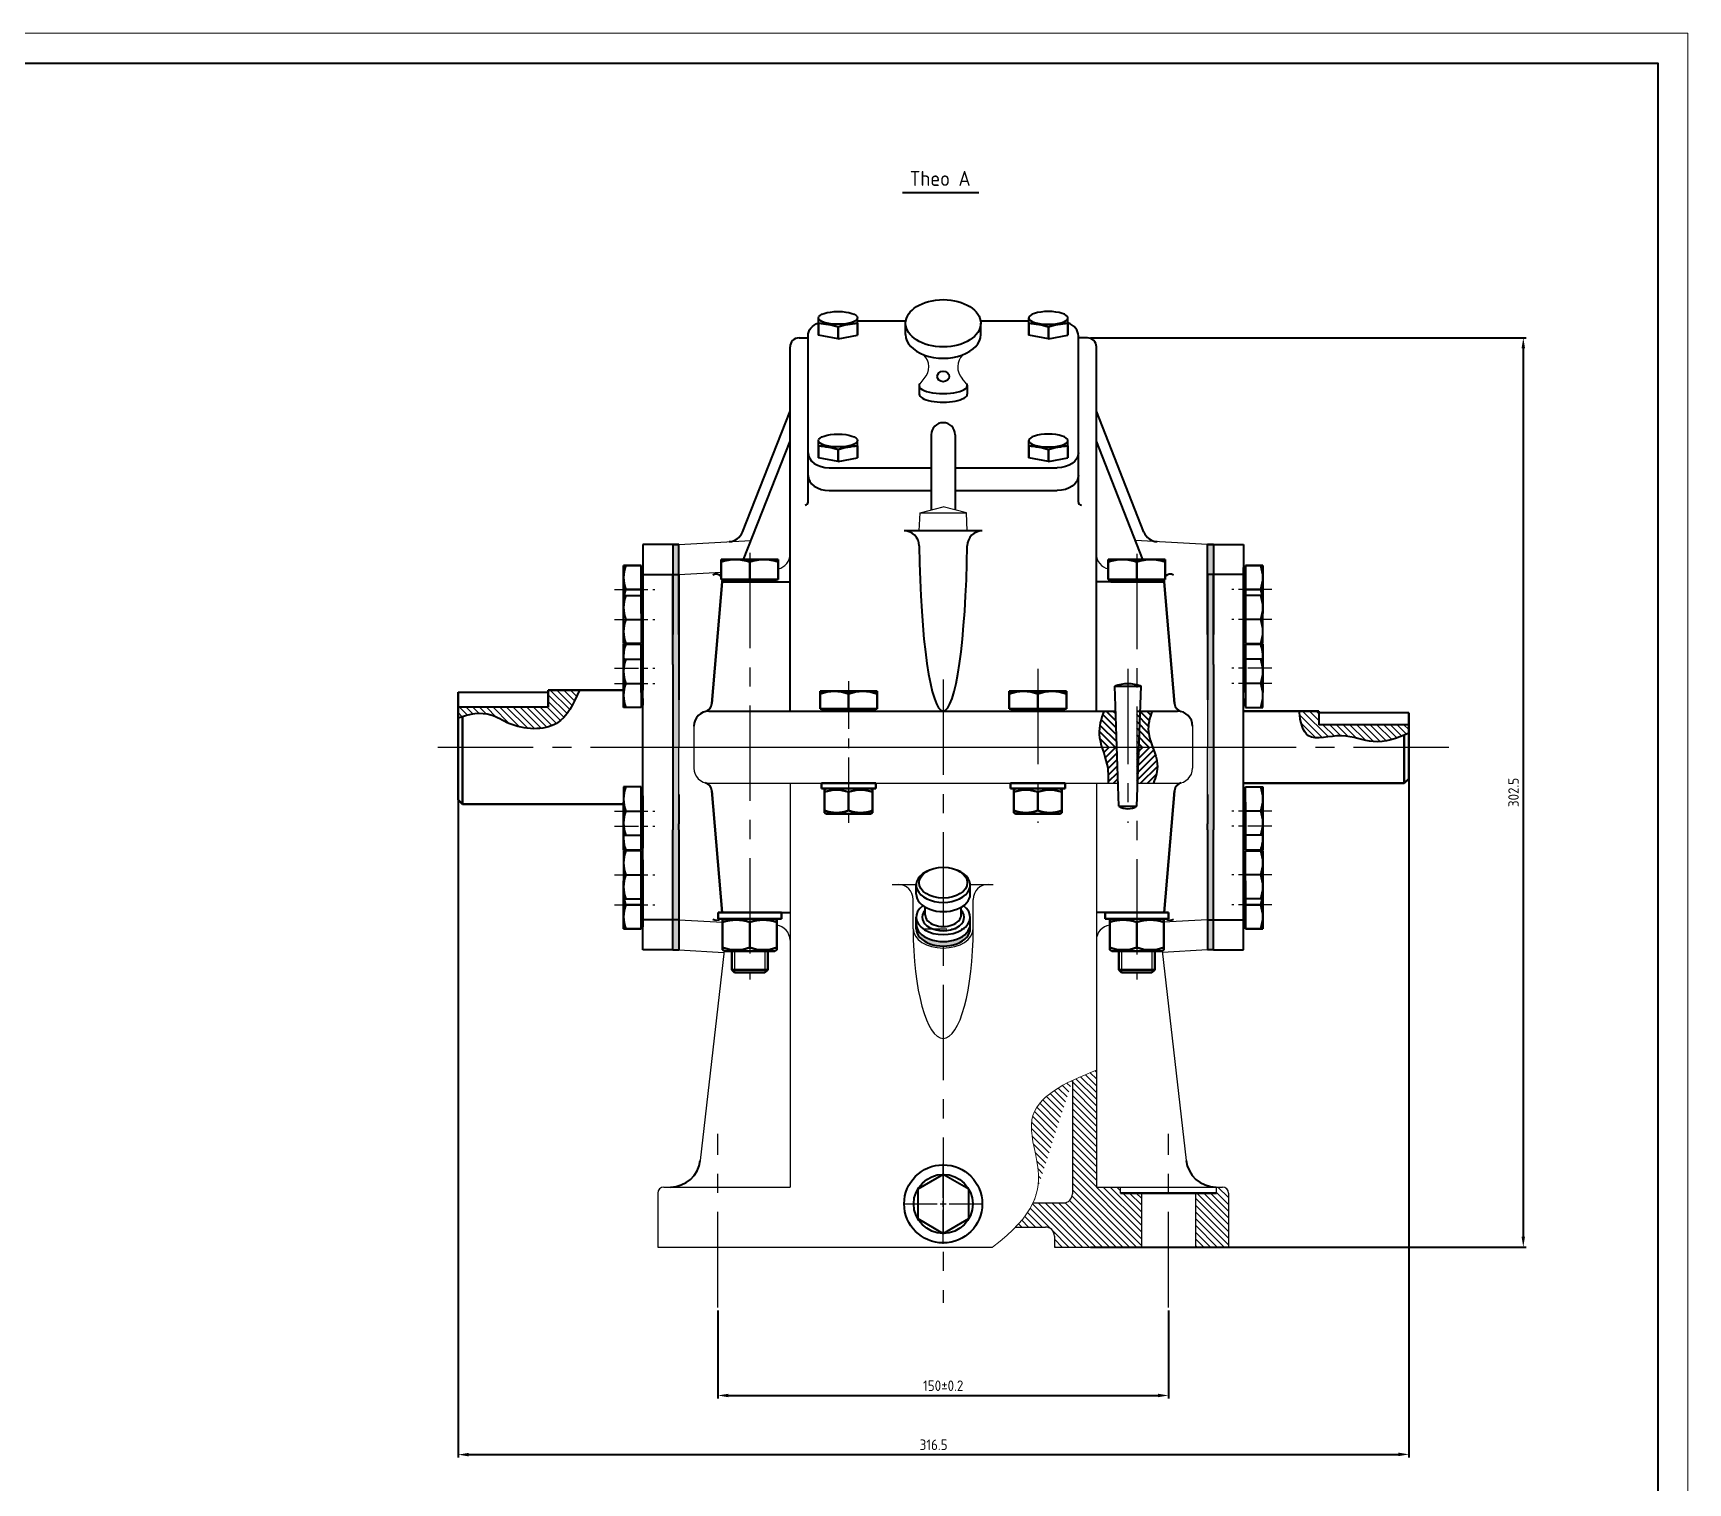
# Model space of a CAD drawing. Header units: millimetres. Extents: x 8200 to 9389, y 625 to 13172.
# Drawn here: x 8838 to 9389, y 12689 to 13172 of the extents above; entities that cross this region are included whole.
import ezdxf

# ---------------------------------------------------------------- set-up
doc = ezdxf.new("R2010")
doc.units = ezdxf.units.MM
doc.linetypes.add('CENTER', pattern=[50.8, 31.75, -6.35, 6.35, -6.35])
for name, color, linetype, lineweight in [('AM_0', 7, 'Continuous', 50), ('AM_0N', 7, 'Continuous', 50), ('AM_4N', 3, 'Continuous', 25), ('CENTER', 1, 'CENTER', 25), ('manh', 3, 'Continuous', 13), ('net dam', 7, 'Continuous', 40)]:
    doc.layers.add(name, color=color, linetype=linetype, lineweight=lineweight)
doc.styles.get("Standard").update_dxf_attribs({"font": 'ISOCP.SHX'})
doc.dimstyles.new('AM_DIN', dxfattribs={"dimtxt": 3.5, "dimasz": 3.5, "dimexe": 1, "dimexo": 1, "dimgap": 1.5, "dimtad": 1, "dimdsep": 46, "dimtxsty": 'Standard', "dimcen": 0, "dimclrd": 256, "dimclre": 256, "dimclrt": 2, "dimadec": 0, "dimazin": 2, "dimtp": 0.1, "dimtm": 0.1, "dimtfac": 0.71, "dimtdec": 3, "dimtmove": 0, "dimatfit": 3, "dimfxl": 1, "dimlwd": -1, "dimlwe": -1, "dimarcsym": 0})
doc.dimstyles.new('AM_DIN$0', dxfattribs={"dimtxt": 3.5, "dimasz": 3.5, "dimexe": 1, "dimexo": 1, "dimgap": 1.5, "dimtad": 1, "dimdsep": 46, "dimtxsty": 'Standard', "dimcen": 0, "dimclrd": 256, "dimclre": 256, "dimclrt": 2, "dimadec": 0, "dimazin": 2, "dimtp": 0.1, "dimtm": 0.1, "dimtfac": 0.71, "dimtdec": 3, "dimtmove": 0, "dimatfit": 3, "dimfxl": 1, "dimlwd": -1, "dimlwe": -1, "dimarcsym": 0})

# ---------------------------------------------------------------- blocks, each defined once
blk = doc.blocks.new('*D61')
at = {"layer": 'Defpoints', "color": 0, "transparency": 16777216}
for p in [(8979.12, 12934.34), (9295.63, 12934.42), (9295.69, 12698.53)]:
    blk.add_point(p, dxfattribs=at)
at = {"layer": 'net dam', "linetype": 'ByBlock', "transparency": 16777216}
for p, q in [((8979.12, 12933.34), (8979.18, 12697.45)), ((9295.63, 12933.42), (9295.69, 12697.53)), ((8982.68, 12698.45), (9292.19, 12698.53))]:
    blk.add_line(p, q, dxfattribs=at)
at = {"layer": 'net dam', "transparency": 16777216}
for points in [[(8982.68, 12699.04), (8982.68, 12697.87), (8979.18, 12698.45)], [(9292.19, 12699.11), (9292.19, 12697.94), (9295.69, 12698.53)]]:
    blk.add_solid(points, dxfattribs=at)
at = {"layer": 'net dam', "color": 2, "transparency": 16777216, "insert": (9137.43, 12701.74), "char_height": 3.5, "attachment_point": 5, "rotation": 0.0141}
blk.add_mtext('316.5', dxfattribs=at)
blk = doc.blocks.new('*D65')
at = {"layer": 'Defpoints', "color": 0, "transparency": 16777216}
for p in [(9065.63, 12747.47), (9215.63, 12747.47), (9215.63, 12718.14)]:
    blk.add_point(p, dxfattribs=at)
at = {"layer": 'net dam', "linetype": 'ByBlock', "transparency": 16777216}
for p, q in [((9065.63, 12746.47), (9065.63, 12717.14)), ((9215.63, 12746.47), (9215.63, 12717.14)), ((9069.13, 12718.14), (9212.13, 12718.14))]:
    blk.add_line(p, q, dxfattribs=at)
at = {"layer": 'net dam', "transparency": 16777216}
for points in [[(9069.13, 12718.72), (9069.13, 12717.56), (9065.63, 12718.14)], [(9212.13, 12718.72), (9212.13, 12717.56), (9215.63, 12718.14)]]:
    blk.add_solid(points, dxfattribs=at)
at = {"layer": 'net dam', "color": 2, "transparency": 16777216, "insert": (9140.63, 12721.39), "char_height": 3.5, "attachment_point": 5}
blk.add_mtext('150{}{\\C2;%%p0.2}', dxfattribs=at)
blk = doc.blocks.new('*U72')
at = {"layer": 'CENTER', "color": 0, "linetype": 'CENTER', "ltscale": 0.5, "transparency": 16777216}
for p, q in [((0, 1.96), (0, 13.31)), ((-13.31, 0), (-1.96, 0)), ((1.96, 0), (13.31, 0)), ((0, -13.31), (0, -1.96))]:
    blk.add_line(p, q, dxfattribs=at)
at = {"layer": 'CENTER', "color": 0, "linetype": 'Continuous', "ltscale": 0.5, "transparency": 16777216}
for p, q in [((-0.98, 0), (0.98, 0)), ((0, -0.98), (0, 0.98))]:
    blk.add_line(p, q, dxfattribs=at)
blk = doc.blocks.new('*D77')
at = {"layer": 'Defpoints', "color": 0, "transparency": 16777216}
for p in [(9188.63, 13070.18), (9188.63, 12767.53), (9333.74, 12767.53)]:
    blk.add_point(p, dxfattribs=at)
at = {"layer": 'net dam', "linetype": 'ByBlock', "transparency": 16777216}
for p, q in [((9189.63, 13070.18), (9334.74, 13070.18)), ((9333.74, 13066.68), (9333.74, 12771.03)), ((9189.63, 12767.53), (9334.74, 12767.53))]:
    blk.add_line(p, q, dxfattribs=at)
at = {"layer": 'net dam', "transparency": 16777216}
for points in [[(9333.15, 13066.68), (9334.32, 13066.68), (9333.74, 13070.18)], [(9333.15, 12771.03), (9334.32, 12771.03), (9333.74, 12767.53)]]:
    blk.add_solid(points, dxfattribs=at)
at = {"layer": 'net dam', "color": 2, "transparency": 16777216, "insert": (9330.49, 12918.86), "char_height": 3.5, "attachment_point": 5, "rotation": 90}
blk.add_mtext('302.5', dxfattribs=at)

msp = doc.modelspace()

# ---------------------------------------------------------------- hatches: boundary and pattern name
at = {"layer": 'manh'}
h = msp.add_hatch(dxfattribs=at)
h.set_pattern_fill('ANSI31', color=256, scale=0.5, angle=90)
h.set_pattern_definition([(135, (-54.61, 0), (-1.12253202, -1.12253202), [])])
edge = h.paths.add_edge_path()
edge.add_spline(control_points=[(8979.124, 12943.549), (8982.93, 12944.958), (8988.757, 12946.079), (8998.477, 12939.838), (9013.125, 12938.999), (9017.62, 12948.359), (9019.515, 12952.933)], knot_values=[1.7527089, 1.7527089, 1.7527089, 1.7527089, 13.2387034, 19.811473, 35.6158338, 49.2113364, 49.2113364, 49.2113364, 49.2113364], degree=3, periodic=0)
edge.add_line((9019.515, 12952.933), (9009.124, 12952.933))
edge.add_line((9009.124, 12952.933), (9009.124, 12947.255))
edge.add_line((9009.124, 12947.255), (8979.124, 12947.255))
edge.add_line((8979.124, 12947.255), (8979.124, 12943.549))
h = msp.add_hatch(dxfattribs=at)
h.set_pattern_fill('ANSI31', color=256, scale=0.5, angle=90)
h.set_pattern_definition([(135, (-44.61, 0), (-1.12253202, -1.12253202), [])])
edge = h.paths.add_edge_path()
edge.add_spline(control_points=[(9259.134, 12945.933), (9259.551, 12942.27), (9260.972, 12934.952), (9273.726, 12939.271), (9284.214, 12934.266), (9291.651, 12936.861), (9295.628, 12938.566)], knot_values=[2.887692, 2.887692, 2.887692, 2.887692, 12.0203371, 22.9804824, 33.7529789, 46.0192088, 46.0192088, 46.0192088, 46.0192088], degree=3, periodic=0)
edge.add_line((9295.628, 12938.566), (9295.628, 12941.411))
edge.add_line((9295.628, 12941.411), (9265.628, 12941.411))
edge.add_line((9265.628, 12941.411), (9265.628, 12945.411))
edge.add_line((9265.628, 12945.411), (9265.628, 12945.933))
edge.add_line((9265.628, 12945.933), (9259.134, 12945.933))
h = msp.add_hatch(dxfattribs=at)
h.set_pattern_fill('ANSI31', color=256, scale=0.5, angle=90)
h.set_pattern_definition([(135, (-51.61, 0), (-1.12253202, -1.12253202), [])])
edge = h.paths.add_edge_path()
edge.add_line((9206.628, 12767.532), (9206.628, 12785.532))
edge.add_line((9206.628, 12785.532), (9199.628, 12785.532))
edge.add_line((9199.628, 12785.532), (9199.628, 12787.532))
edge.add_line((9199.628, 12787.532), (9191.628, 12787.532))
edge.add_line((9191.628, 12787.532), (9191.628, 12826.385))
edge.add_spline(control_points=[(9191.628, 12826.385), (9180.893, 12822.243), (9166.079, 12814.945), (9172.87, 12795.332), (9172.515, 12786.482), (9170.515, 12782.222)], knot_values=[4.9041489, 4.9041489, 4.9041489, 4.9041489, 32.3646188, 48.2677189, 61.5557789, 61.5557789, 61.5557789, 61.5557789], degree=3, periodic=0)
edge.add_line((9183.628, 12822.992), (9183.628, 12785.222))
edge.add_arc((9180.628, 12785.222), 3, -90, 0, ccw=False)
edge.add_line((9180.628, 12782.222), (9170.515, 12782.222))
edge.add_spline(control_points=[(9170.515, 12782.222), (9169.317, 12779.672), (9167.461, 12777.04), (9164.722, 12774.219)], knot_values=[61.5557789, 61.5557789, 61.5557789, 61.5557789, 69.5118423, 69.5118423, 69.5118423, 69.5118423], degree=3, periodic=0)
edge.add_line((9164.722, 12774.219), (9174.628, 12774.219))
edge.add_arc((9174.628, 12771.219), 3, 0, 90, ccw=False)
edge.add_line((9177.628, 12771.219), (9177.628, 12767.532))
edge.add_line((9177.628, 12767.532), (9206.628, 12767.532))
h.paths.add_polyline_path([(9235.628, 12785.532, 0.4142136), (9233.628, 12787.532), (9231.628, 12787.532), (9231.628, 12785.532), (9224.628, 12785.532), (9224.628, 12767.532), (9235.628, 12767.532)])
at = {"layer": 'net dam'}
h = msp.add_hatch(color=3, dxfattribs=at)
h.dxf.hatch_style = 1
h.paths.add_polyline_path([(9050.628, 12906.433), (9050.628, 12876.433), (9052.624, 12876.433), (9052.624, 12908.433), (9052.625, 12918.187), (9052.628, 12933.933), (9052.628, 12991.433), (9050.628, 12991.433), (9050.628, 12971.433), (9050.628, 12961.433)])
h.paths.add_polyline_path([(9050.628, 12991.433), (9052.628, 12991.433), (9052.628, 13001.433), (9050.628, 13001.433)])
h.paths.add_polyline_path([(9050.628, 12866.433), (9052.628, 12866.433), (9052.628, 12876.433), (9050.628, 12876.433)])
h = msp.add_hatch(color=3, dxfattribs=at)
h.dxf.hatch_style = 1
h.paths.add_polyline_path([(9228.632, 12918.187), (9228.628, 12933.933), (9228.628, 12991.433), (9230.628, 12991.433), (9230.628, 12971.433), (9230.628, 12961.433), (9230.628, 12906.433), (9230.628, 12876.433), (9228.633, 12876.433), (9228.633, 12908.433)])
h.paths.add_polyline_path([(9228.628, 13001.433), (9230.628, 13001.433), (9230.628, 12991.433), (9228.628, 12991.433)])
h.paths.add_polyline_path([(9228.628, 12876.433), (9230.628, 12876.433), (9230.628, 12866.433), (9228.628, 12866.433)])
h = msp.add_hatch(dxfattribs=at)
h.set_pattern_fill('ANSI31', color=3, scale=0.5, angle=90)
edge = h.paths.add_edge_path()
edge.add_line((9198.02, 12945.933), (9194.134, 12945.933))
edge.add_spline(control_points=[(9194.134, 12945.933), (9193.159, 12943.359), (9192.004, 12939.349), (9193.001, 12935.367), (9193.438, 12933.933)], knot_values=[2.8745438, 2.8745438, 2.8745438, 2.8745438, 10.8310635, 15.2898818, 15.2898818, 15.2898818, 15.2898818], degree=3, periodic=0)
edge.add_line((9193.438, 12933.933), (9198.44, 12933.933))
edge.add_line((9198.44, 12933.933), (9198.02, 12945.933))
edge = h.paths.add_edge_path()
edge.add_spline(control_points=[(9210.356, 12933.933), (9209.726, 12935.663), (9208.3, 12939.674), (9209.319, 12943.667), (9210.188, 12945.933)], knot_values=[4.0916, 4.0916, 4.0916, 4.0916, 9.4591289, 16.5116032, 16.5116032, 16.5116032, 16.5116032], degree=3, periodic=0)
edge.add_line((9210.188, 12945.933), (9206.237, 12945.933))
edge.add_line((9206.237, 12945.933), (9205.817, 12933.933))
edge.add_line((9205.817, 12933.933), (9210.356, 12933.933))
h.paths.add_polyline_path([(9206.237, 12945.933), (9205.048, 12945.933), (9205.048, 12933.933), (9205.817, 12933.933)])
h = msp.add_hatch(dxfattribs=at)
h.set_pattern_fill('ANSI31', color=3, scale=0.5)
edge = h.paths.add_edge_path()
edge.add_line((9198.44, 12933.933), (9193.438, 12933.933))
edge.add_spline(control_points=[(9193.438, 12933.933), (9194.012, 12932.052), (9195.494, 12928.112), (9195.63, 12924.058), (9195.54, 12921.933)], knot_values=[15.2898818, 15.2898818, 15.2898818, 15.2898818, 21.134593, 27.4877053, 27.4877053, 27.4877053, 27.4877053], degree=3, periodic=0)
edge.add_line((9195.54, 12921.933), (9198.86, 12921.933))
edge.add_line((9198.86, 12921.933), (9198.44, 12933.933))
edge = h.paths.add_edge_path()
edge.add_spline(control_points=[(9210.592, 12921.933), (9211.477, 12924.028), (9212.556, 12927.999), (9211.049, 12932.031), (9210.356, 12933.933)], knot_values=[16.5116032, 16.5116032, 16.5116032, 16.5116032, 23.1515012, 29.0514996, 29.0514996, 29.0514996, 29.0514996], degree=3, periodic=0)
edge.add_line((9210.356, 12933.933), (9205.817, 12933.933))
edge.add_line((9205.817, 12933.933), (9205.397, 12921.933))
edge.add_line((9205.397, 12921.933), (9210.592, 12921.933))
h.paths.add_polyline_path([(9205.817, 12933.933), (9205.048, 12933.933), (9205.048, 12921.933), (9205.397, 12921.933)])
h = msp.add_hatch(color=3, dxfattribs=at)
h.dxf.hatch_style = 1
edge = h.paths.add_edge_path()
edge.add_ellipse((9140.628, 12875.035), major_axis=(-9, 0), ratio=0.6427876, start_angle=360, end_angle=450, ccw=False)
edge.add_line((9131.628, 12875.035), (9131.628, 12873.503))
edge.add_ellipse((9140.628, 12873.503), major_axis=(-9, 0), ratio=0.6427876, start_angle=360, end_angle=450)
edge.add_line((9140.628, 12867.718), (9140.628, 12869.25))
edge = h.paths.add_edge_path()
edge.add_ellipse((9140.628, 12873.503), major_axis=(-9, 0), ratio=0.6427876, start_angle=450, end_angle=540)
edge.add_line((9149.628, 12873.503), (9149.628, 12875.035))
edge.add_ellipse((9140.628, 12875.035), major_axis=(-9, 0), ratio=0.6427876, start_angle=450, end_angle=540, ccw=False)
edge.add_line((9140.628, 12869.25), (9140.628, 12867.718))

# ---------------------------------------------------------------- linework, layer by layer
for p, q in [((9132.903, 13054.923), (9134.338, 13056.664)), ((9148.353, 13054.923), (9146.918, 13056.664)), ((9132.928, 13011.933), (9140.628, 13013.933)), ((9148.328, 13011.933), (9140.628, 13013.933)), ((9132.628, 13005.933), (9132.928, 13011.933)), ((9132.928, 13011.933), (9148.328, 13011.933)), ((9148.628, 13005.933), (9148.328, 13011.933)), ((9052.628, 13001.433), (9076.64, 13002.731)), ((9052.628, 13001.433), (9052.628, 12933.933)), ((9228.628, 13001.433), (9204.617, 13002.731)), ((9228.628, 13001.433), (9228.628, 12933.933)), ((9228.628, 13001.433), (9228.628, 12933.933)), ((9052.628, 12991.433), (9066.708, 12992.194)), ((9057.628, 12940.933), (9057.628, 12926.933)), ((9223.628, 12940.933), (9223.628, 12926.933)), ((9052.628, 12933.933), (9198.44, 12933.933)), ((9052.628, 12866.433), (9052.628, 12933.933)), ((9205.048, 12933.933), (9228.628, 12933.933)), ((9228.628, 12866.433), (9228.628, 12933.933)), ((9228.628, 12866.433), (9228.628, 12933.933)), ((9062.628, 12921.933), (9198.86, 12921.933)), ((9089.628, 12921.933), (9089.628, 12787.532)), ((9191.628, 12921.933), (9191.628, 12826.385)), ((9205.048, 12921.933), (9218.628, 12921.933)), ((9052.624, 12876.433), (9052.624, 12908.433)), ((9228.633, 12876.433), (9228.633, 12908.433)), ((9123.657, 12888.268), (9125.628, 12888.268)), ((9125.628, 12888.268), (9131.634, 12888.268)), ((9149.622, 12888.268), (9155.628, 12888.268)), ((9155.628, 12888.268), (9157.229, 12888.268)), ((9130.628, 12873.503), (9130.628, 12883.268)), ((9150.628, 12873.503), (9150.628, 12883.268)), ((9052.628, 12876.433), (9067.239, 12875.643)), ((9228.628, 12876.433), (9214.018, 12875.643)), ((9052.628, 12866.433), (9067.631, 12865.622)), ((9067.691, 12866.149), (9059.749, 12796.401)), ((9213.565, 12866.149), (9221.507, 12796.401)), ((9228.628, 12866.433), (9213.625, 12865.622)), ((9191.628, 12826.385), (9191.628, 12787.532)), ((9183.628, 12822.993), (9183.628, 12785.222)), ((9047.628, 12787.532), (9089.628, 12787.532)), ((9191.628, 12787.532), (9233.628, 12787.532)), ((9199.628, 12785.532), (9199.628, 12787.532)), ((9229.376, 12787.748), (9229.403, 12787.532)), ((9231.628, 12785.532), (9231.628, 12787.532)), ((9045.628, 12785.532), (9045.628, 12767.532)), ((9170.515, 12782.222), (9180.628, 12782.222)), ((9206.628, 12785.532), (9206.628, 12767.532)), ((9224.628, 12785.532), (9224.628, 12767.532)), ((9235.628, 12785.532), (9235.628, 12767.532)), ((9164.722, 12774.219), (9174.628, 12774.219)), ((9177.628, 12771.219), (9177.628, 12767.532)), ((9045.628, 12767.532), (9157.007, 12767.532)), ((9177.628, 12767.532), (9235.628, 12767.532))]:
    msp.add_line(p, q)
for centre, radius, start, end in [((9130.118, 13060.486), 5.694, 317.8404, 45.53452), ((9151.139, 13060.486), 5.694, 134.46548, 222.1596), ((9084.628, 12998.17), 5, 282.47559, 0), ((9196.628, 12998.17), 5, 180, 257.52441), ((9062.628, 12926.933), 5, 180, 270), ((9218.628, 12926.933), 5, 270, 0), ((9125.628, 12883.268), 5, 0, 90), ((9155.628, 12883.268), 5, 90, 180), ((9084.628, 12869.696), 5, 0, 83.33733), ((9196.628, 12869.696), 5, 96.66267, 180), ((9047.628, 12785.532), 2, 90, 180), ((9233.628, 12785.532), 2, 0, 90), ((9180.628, 12785.222), 3, 270, 0), ((9174.628, 12771.219), 3, 360, 90)]:
    msp.add_arc(centre, radius, start, end)
for major_axis, ratio, start_param, end_param in [((10, 0), 0.6427876, 3.1415927, 6.2831853), ((0, -36.528), 0.2737645, 4.712389, 7.8539816)]:
    msp.add_ellipse((9140.628, 12873.503), major_axis=major_axis, ratio=ratio, start_param=start_param, end_param=end_param)
at = {"layer": 'AM_0'}
for p, q in [((9067.031, 12988.933), (9063.595, 12948.419)), ((9214.226, 12988.933), (9217.661, 12948.419)), ((8979.124, 12916.433), (8979.124, 12952.255)), ((9009.124, 12952.933), (9034.228, 12952.933)), ((9009.124, 12947.255), (9009.124, 12952.933)), ((9067.628, 12945.947), (9067.627, 12945.933)), ((9265.628, 12945.933), (9240.628, 12945.933)), ((8980.624, 12914.933), (8980.624, 12944.067)), ((9295.628, 12945.411), (9295.628, 12923.433)), ((9294.128, 12937.941), (9294.128, 12921.933)), ((9294.128, 12930.433), (9294.128, 12921.933)), ((8980.624, 12914.933), (8980.624, 12928.933)), ((9067.031, 12878.933), (9063.595, 12919.446)), ((9214.226, 12878.933), (9217.661, 12919.446)), ((9294.128, 12921.933), (9240.628, 12921.933)), ((9295.628, 12923.433), (9294.128, 12921.933)), ((8980.624, 12914.933), (8979.124, 12916.433)), ((8980.624, 12914.933), (9034.228, 12914.933)), ((9199.628, 12785.532), (9231.628, 12785.532))]:
    msp.add_line(p, q, dxfattribs=at)
at = {"layer": 'AM_0N'}
for p, q in [((9099.128, 13071.066), (9099.128, 13075.053)), ((9105.628, 13073.828), (9105.628, 13069.841)), ((9112.128, 13075.053), (9112.128, 13071.066)), ((9169.128, 13075.053), (9169.128, 13071.066)), ((9175.628, 13073.828), (9175.628, 13069.841)), ((9182.128, 13071.066), (9182.128, 13075.053)), ((9099.128, 13030.244), (9099.128, 13034.231)), ((9112.128, 13034.231), (9112.128, 13030.244)), ((9169.128, 13034.231), (9169.128, 13030.244)), ((9182.128, 13030.244), (9182.128, 13034.231)), ((9105.628, 13033.005), (9105.628, 13029.018)), ((9175.628, 13033.005), (9175.628, 13029.018)), ((9085.708, 12996.433), (9066.708, 12996.433)), ((9066.708, 12996.433), (9066.708, 12989.733)), ((9076.208, 12995.583), (9076.208, 12989.733)), ((9085.708, 12989.733), (9085.708, 12996.433)), ((9195.548, 12989.733), (9195.548, 12996.433)), ((9195.548, 12996.433), (9214.548, 12996.433)), ((9205.048, 12995.583), (9205.048, 12989.733)), ((9214.548, 12996.433), (9214.548, 12989.733)), ((9034.228, 12978.433), (9034.228, 12994.433)), ((9034.228, 12994.433), (9040.028, 12994.433)), ((9040.028, 12994.433), (9040.028, 12993.748)), ((9040.028, 12993.748), (9040.628, 12993.748)), ((9040.028, 12993.748), (9040.028, 12979.118)), ((9040.628, 12993.748), (9040.628, 12991.433)), ((9040.628, 12981.433), (9040.628, 12991.433)), ((9241.228, 12993.748), (9240.628, 12993.748)), ((9240.628, 12993.748), (9240.628, 12991.433)), ((9240.628, 12981.433), (9240.628, 12991.433)), ((9247.028, 12994.433), (9241.228, 12994.433)), ((9241.228, 12994.433), (9241.228, 12993.748)), ((9241.228, 12993.748), (9241.228, 12979.118)), ((9247.028, 12978.433), (9247.028, 12994.433)), ((9034.944, 12986.433), (9040.028, 12986.433)), ((9066.708, 12989.733), (9085.708, 12989.733)), ((9070.208, 12988.933), (9067.031, 12988.933)), ((9067.608, 12989.733), (9067.608, 12988.933)), ((9082.208, 12988.933), (9070.208, 12988.933)), ((9084.808, 12988.933), (9082.208, 12988.933)), ((9084.808, 12989.733), (9084.808, 12988.933)), ((9214.548, 12989.733), (9195.548, 12989.733)), ((9196.448, 12989.733), (9196.448, 12988.933)), ((9196.448, 12988.933), (9199.048, 12988.933)), ((9199.048, 12988.933), (9211.048, 12988.933)), ((9211.048, 12988.933), (9214.226, 12988.933)), ((9213.648, 12989.733), (9213.648, 12988.933)), ((9246.312, 12986.433), (9241.228, 12986.433)), ((9040.028, 12979.118), (9040.028, 12978.433)), ((9040.628, 12981.433), (9040.628, 12979.118)), ((9240.628, 12981.433), (9240.628, 12979.118)), ((9241.228, 12979.118), (9241.228, 12978.433)), ((9034.228, 12952.183), (9034.228, 12968.183)), ((9034.228, 12968.183), (9040.028, 12968.183)), ((9040.028, 12968.183), (9040.028, 12967.498)), ((9247.028, 12968.183), (9241.228, 12968.183)), ((9241.228, 12968.183), (9241.228, 12967.498)), ((9247.028, 12952.183), (9247.028, 12968.183)), ((9040.028, 12967.498), (9040.628, 12967.498)), ((9040.028, 12967.498), (9040.028, 12952.868)), ((9040.628, 12967.498), (9040.628, 12965.183)), ((9040.628, 12955.183), (9040.628, 12965.183)), ((9241.228, 12967.498), (9240.628, 12967.498)), ((9240.628, 12967.498), (9240.628, 12965.183)), ((9240.628, 12955.183), (9240.628, 12965.183)), ((9241.228, 12967.498), (9241.228, 12952.868)), ((9034.272, 12952.183), (9034.228, 12952.183)), ((9040.028, 12952.868), (9040.028, 12952.183)), ((9040.628, 12955.183), (9040.628, 12952.868)), ((9099.628, 12946.733), (9099.628, 12952.533)), ((9099.628, 12952.533), (9118.628, 12952.533)), ((9109.128, 12951.683), (9109.128, 12946.733)), ((9118.628, 12952.533), (9118.628, 12946.733)), ((9181.628, 12952.533), (9162.628, 12952.533)), ((9162.628, 12952.533), (9162.628, 12946.733)), ((9172.128, 12951.683), (9172.128, 12946.733)), ((9181.628, 12946.733), (9181.628, 12952.533)), ((9240.628, 12955.183), (9240.628, 12952.868)), ((9241.228, 12952.868), (9241.228, 12952.183)), ((9246.985, 12952.183), (9247.028, 12952.183)), ((9100.428, 12946.733), (9099.628, 12946.733)), ((9100.428, 12945.933), (9100.428, 12946.733)), ((9117.828, 12946.733), (9100.428, 12946.733)), ((9103.128, 12945.933), (9100.428, 12945.933)), ((9103.128, 12945.933), (9115.128, 12945.933)), ((9117.828, 12945.933), (9115.128, 12945.933)), ((9118.628, 12946.733), (9117.828, 12946.733)), ((9117.828, 12946.733), (9117.828, 12945.933)), ((9162.628, 12946.733), (9163.428, 12946.733)), ((9163.428, 12946.733), (9163.428, 12945.933)), ((9163.428, 12946.733), (9180.828, 12946.733)), ((9163.428, 12945.933), (9166.128, 12945.933)), ((9178.128, 12945.933), (9166.128, 12945.933)), ((9178.128, 12945.933), (9180.828, 12945.933)), ((9180.828, 12945.933), (9180.828, 12946.733)), ((9180.828, 12946.733), (9181.628, 12946.733)), ((9100.078, 12921.933), (9109.488, 12921.933)), ((9100.078, 12921.933), (9100.078, 12920.133)), ((9100.078, 12920.133), (9110.527, 12920.133)), ((9101.813, 12920.133), (9101.128, 12919.737)), ((9101.128, 12919.737), (9101.128, 12912.128)), ((9101.813, 12920.133), (9116.443, 12920.133)), ((9109.128, 12919.021), (9109.128, 12912.844)), ((9109.488, 12921.933), (9118.178, 12921.933)), ((9110.527, 12920.133), (9118.178, 12920.133)), ((9116.443, 12920.133), (9117.128, 12919.737)), ((9117.128, 12919.737), (9117.128, 12912.128)), ((9118.178, 12920.133), (9118.178, 12921.933)), ((9163.078, 12920.133), (9163.078, 12921.933)), ((9171.768, 12921.933), (9163.078, 12921.933)), ((9170.729, 12920.133), (9163.078, 12920.133)), ((9164.813, 12920.133), (9164.128, 12919.737)), ((9164.128, 12919.737), (9164.128, 12912.128)), ((9179.443, 12920.133), (9164.813, 12920.133)), ((9181.178, 12920.133), (9170.729, 12920.133)), ((9181.178, 12921.933), (9171.768, 12921.933)), ((9172.128, 12919.021), (9172.128, 12912.844)), ((9179.443, 12920.133), (9180.128, 12919.737)), ((9180.128, 12919.737), (9180.128, 12912.128)), ((9181.178, 12921.933), (9181.178, 12920.133)), ((9034.272, 12915.683), (9034.228, 12915.683)), ((9034.228, 12915.683), (9034.228, 12899.683)), ((9040.028, 12914.998), (9040.028, 12915.683)), ((9040.028, 12900.368), (9040.028, 12914.998)), ((9040.628, 12912.683), (9040.628, 12914.998)), ((9240.628, 12912.683), (9240.628, 12914.998)), ((9241.228, 12914.998), (9241.228, 12915.683)), ((9241.228, 12900.368), (9241.228, 12914.998)), ((9246.985, 12915.683), (9247.028, 12915.683)), ((9247.028, 12915.683), (9247.028, 12899.683)), ((9040.628, 12912.683), (9040.628, 12902.683)), ((9101.128, 12912.128), (9101.813, 12911.733)), ((9116.443, 12911.733), (9101.813, 12911.733)), ((9117.128, 12912.128), (9116.443, 12911.733)), ((9164.128, 12912.128), (9164.813, 12911.733)), ((9164.813, 12911.733), (9179.443, 12911.733)), ((9180.128, 12912.128), (9179.443, 12911.733)), ((9240.628, 12912.683), (9240.628, 12902.683)), ((9040.628, 12900.368), (9040.628, 12902.683)), ((9240.628, 12900.368), (9240.628, 12902.683)), ((9034.228, 12899.683), (9040.028, 12899.683)), ((9040.028, 12899.683), (9040.028, 12900.368)), ((9040.028, 12900.368), (9040.628, 12900.368)), ((9241.228, 12900.368), (9240.628, 12900.368)), ((9241.228, 12899.683), (9241.228, 12900.368)), ((9247.028, 12899.683), (9241.228, 12899.683)), ((9034.228, 12889.433), (9034.228, 12873.433)), ((9040.028, 12888.748), (9040.028, 12889.433)), ((9040.028, 12874.118), (9040.028, 12888.748)), ((9040.628, 12886.433), (9040.628, 12888.748)), ((9040.628, 12886.433), (9040.628, 12876.433)), ((9240.628, 12886.433), (9240.628, 12888.748)), ((9240.628, 12886.433), (9240.628, 12876.433)), ((9241.228, 12888.748), (9241.228, 12889.433)), ((9241.228, 12874.118), (9241.228, 12888.748)), ((9247.028, 12889.433), (9247.028, 12873.433)), ((9034.944, 12881.433), (9040.028, 12881.433)), ((9246.312, 12881.433), (9241.228, 12881.433)), ((9040.628, 12874.118), (9040.628, 12876.433)), ((9065.658, 12878.933), (9086.758, 12878.933)), ((9065.658, 12878.933), (9065.658, 12876.833)), ((9065.658, 12876.833), (9077.001, 12876.833)), ((9082.208, 12878.933), (9067.031, 12878.933)), ((9067.893, 12876.833), (9067.208, 12876.437)), ((9067.208, 12876.437), (9067.208, 12866.428)), ((9067.893, 12876.833), (9084.523, 12876.833)), ((9076.208, 12875.632), (9076.208, 12867.234)), ((9077.841, 12876.833), (9086.758, 12876.833)), ((9084.523, 12876.833), (9085.208, 12876.437)), ((9085.208, 12876.437), (9085.208, 12866.428)), ((9086.758, 12876.833), (9086.758, 12878.933)), ((9194.498, 12876.833), (9194.498, 12878.933)), ((9215.598, 12878.933), (9194.498, 12878.933)), ((9203.416, 12876.833), (9194.498, 12876.833)), ((9196.733, 12876.833), (9196.048, 12876.437)), ((9196.048, 12876.437), (9196.048, 12866.428)), ((9213.363, 12876.833), (9196.733, 12876.833)), ((9215.598, 12876.833), (9204.256, 12876.833)), ((9205.048, 12875.632), (9205.048, 12867.234)), ((9213.363, 12876.833), (9214.048, 12876.437)), ((9214.048, 12876.437), (9214.048, 12866.428)), ((9215.598, 12878.933), (9215.598, 12876.833)), ((9240.628, 12874.118), (9240.628, 12876.433)), ((9034.228, 12873.433), (9040.028, 12873.433)), ((9040.028, 12873.433), (9040.028, 12874.118)), ((9040.028, 12874.118), (9040.628, 12874.118)), ((9241.228, 12874.118), (9240.628, 12874.118)), ((9241.228, 12873.433), (9241.228, 12874.118)), ((9247.028, 12873.433), (9241.228, 12873.433)), ((9067.208, 12866.428), (9067.893, 12866.033)), ((9084.523, 12866.033), (9067.893, 12866.033)), ((9070.208, 12866.033), (9070.208, 12859.853)), ((9082.208, 12866.033), (9082.208, 12859.853)), ((9085.208, 12866.428), (9084.523, 12866.033)), ((9196.048, 12866.428), (9196.733, 12866.033)), ((9196.733, 12866.033), (9213.363, 12866.033)), ((9199.048, 12866.033), (9199.048, 12859.853)), ((9211.048, 12866.033), (9211.048, 12859.853)), ((9214.048, 12866.428), (9213.363, 12866.033)), ((9071.128, 12858.933), (9070.208, 12859.853)), ((9070.208, 12859.853), (9082.208, 12859.853)), ((9071.128, 12858.933), (9081.288, 12858.933)), ((9082.208, 12859.853), (9081.288, 12858.933)), ((9199.048, 12859.853), (9199.968, 12858.933)), ((9211.048, 12859.853), (9199.048, 12859.853)), ((9210.128, 12858.933), (9199.968, 12858.933)), ((9210.128, 12858.933), (9211.048, 12859.853))]:
    msp.add_line(p, q, dxfattribs=at)
for centre, radius, start, end in [((9097.342, 13047.732), 27.379, 72.38432, 86.26017), ((9113.914, 13047.732), 27.379, 93.73983, 107.61568), ((9167.342, 13047.732), 27.379, 72.38432, 86.26017), ((9183.914, 13047.732), 27.379, 93.73983, 107.61568), ((9097.342, 13006.91), 27.379, 72.38432, 86.26017), ((9113.914, 13006.91), 27.379, 93.73983, 107.61568), ((9167.342, 13006.91), 27.379, 72.38432, 86.26017), ((9183.914, 13006.91), 27.379, 93.73983, 107.61568), ((9071.458, 12982.738), 13.695, 69.70545, 110.29455), ((9080.958, 12982.738), 13.695, 69.70545, 110.29455), ((9200.298, 12982.738), 13.695, 69.70545, 110.29455), ((9209.798, 12982.738), 13.695, 69.70545, 110.29455), ((9045.761, 12990.433), 11.532, 159.70545, 200.29455), ((9235.496, 12990.433), 11.532, 339.70545, 20.29455), ((9045.761, 12982.433), 11.532, 159.70545, 170.01309), ((9235.496, 12982.433), 11.532, 9.98691, 20.29455), ((9045.761, 12964.183), 11.532, 159.70545, 184.97446), ((9235.496, 12964.183), 11.532, 355.02554, 20.29455), ((9104.378, 12938.838), 13.695, 69.70545, 110.29455), ((9113.878, 12938.838), 13.695, 69.70545, 110.29455), ((9167.378, 12938.838), 13.695, 69.70545, 110.29455), ((9176.878, 12938.838), 13.695, 69.70545, 110.29455), ((9105.128, 12908.205), 11.532, 69.70545, 110.29455), ((9113.128, 12908.205), 11.532, 69.70545, 110.29455), ((9105.128, 12923.661), 11.532, 249.70545, 290.29455), ((9113.128, 12923.661), 11.532, 249.70545, 290.29455), ((9045.761, 12903.683), 11.532, 175.02554, 200.29455), ((9235.496, 12903.683), 11.532, 339.70545, 4.97446), ((9045.761, 12877.433), 11.532, 159.70545, 200.29455), ((9045.761, 12885.433), 11.532, 189.98691, 200.29455), ((9235.496, 12885.433), 11.532, 339.70545, 350.01309), ((9235.496, 12877.433), 11.532, 339.70545, 20.29455), ((9071.708, 12863.463), 12.974, 69.70545, 110.29455), ((9080.708, 12863.463), 12.974, 69.70545, 110.29455), ((9071.708, 12879.402), 12.974, 249.70545, 290.29455), ((9080.708, 12879.402), 12.974, 249.70545, 290.29455)]:
    msp.add_arc(centre, radius, start, end, dxfattribs=at)
at = {"layer": 'AM_0N', "extrusion": (0, 0, -1)}
for centre, radius, start, end in [((-9168.128, 12908.205), 11.532, 69.70545, 110.29455), ((-9176.128, 12908.205), 11.532, 69.70545, 110.29455), ((-9168.128, 12923.661), 11.532, 249.70545, 290.29455), ((-9176.128, 12923.661), 11.532, 249.70545, 290.29455), ((-9200.548, 12863.463), 12.974, 69.70545, 110.29455), ((-9209.548, 12863.463), 12.974, 69.70545, 110.29455), ((-9200.548, 12879.402), 12.974, 249.70545, 290.29455), ((-9209.548, 12879.402), 12.974, 249.70545, 290.29455)]:
    msp.add_arc(centre, radius, start, end, dxfattribs=at)
at = {"layer": 'AM_4N'}
for p, q in [((9071.128, 12866.033), (9071.128, 12858.933)), ((9081.288, 12866.033), (9081.288, 12858.933)), ((9199.968, 12866.033), (9199.968, 12858.933)), ((9210.128, 12866.033), (9210.128, 12858.933))]:
    msp.add_line(p, q, dxfattribs=at)
at = {"layer": 'CENTER'}
for p, q in [((9076.208, 12998.598), (9076.208, 12856.6)), ((9205.048, 12998.28), (9205.048, 12856.6)), ((9172.128, 12960.043), (9172.128, 12908.733)), ((9202.128, 12960.043), (9202.128, 12908.733)), ((9140.628, 12956.426), (9140.628, 12748.964)), ((8972.425, 12933.933), (9313.275, 12933.933)), ((9065.628, 12747.471), (9065.628, 12805.273)), ((9215.628, 12747.471), (9215.628, 12805.273))]:
    msp.add_line(p, q, dxfattribs=at)
at = {"layer": 'CENTER', "ltscale": 0.25}
for p, q in [((9031.228, 12986.433), (9044.587, 12986.433)), ((9250.028, 12986.433), (9236.67, 12986.433)), ((9031.228, 12976.433), (9044.587, 12976.433)), ((9250.028, 12976.433), (9236.67, 12976.433)), ((9031.228, 12960.183), (9044.587, 12960.183)), ((9250.028, 12960.183), (9236.67, 12960.183)), ((9031.228, 12955.183), (9044.587, 12955.183)), ((9250.028, 12955.183), (9236.67, 12955.183)), ((9031.228, 12912.683), (9044.587, 12912.683)), ((9031.228, 12907.683), (9044.587, 12907.683)), ((9250.028, 12912.683), (9236.67, 12912.683)), ((9250.028, 12907.683), (9236.67, 12907.683)), ((9031.228, 12891.433), (9044.587, 12891.433)), ((9250.028, 12891.433), (9236.67, 12891.433)), ((9031.228, 12881.433), (9044.587, 12881.433)), ((9250.028, 12881.433), (9236.67, 12881.433)), ((9133.877, 12873.503), (9147.668, 12873.503))]:
    msp.add_line(p, q, dxfattribs=at)
at = {"layer": 'CENTER', "ltscale": 0.5}
msp.add_line((9109.128, 12955.883), (9109.128, 12908.733), dxfattribs=at)
at = {"layer": 'manh'}
msp.add_lwpolyline([(8199.54, 12330.619), (8199.54, 13171.619), (9388.54, 13171.619), (9388.54, 12330.619), (8199.54, 12330.619)], close=True, dxfattribs=at)
msp.add_open_spline([(9191.628, 12826.385), (9180.893, 12822.243), (9166.079, 12814.945), (9174.537, 12790.518), (9171.301, 12778.335), (9157.007, 12767.532)], degree=3, knots=[4.9041489, 4.9041489, 4.9041489, 4.9041489, 32.3646188, 48.2677189, 75.4605013, 75.4605013, 75.4605013, 75.4605013], dxfattribs=at)
at = {"layer": 'net dam'}
for p, q in [((9127.109, 13118.595), (9152.54, 13118.595)), ((9099.128, 13075.053), (9099.128, 13076.829)), ((9112.128, 13075.053), (9112.128, 13076.829)), ((9112.128, 13075.887), (9128.201, 13075.887)), ((9128.128, 13071.257), (9128.128, 13075.038)), ((9153.055, 13075.887), (9169.128, 13075.887)), ((9153.128, 13071.257), (9153.128, 13075.038)), ((9169.128, 13075.053), (9169.128, 13076.829)), ((9182.128, 13075.053), (9182.128, 13076.829)), ((9089.628, 12988.933), (9089.628, 13067.184)), ((9092.628, 13070.184), (9095.628, 13070.184)), ((9095.628, 13026.915), (9095.628, 13070.887)), ((9105.628, 13069.841), (9099.128, 13071.066)), ((9105.628, 13069.841), (9112.128, 13071.066)), ((9175.628, 13069.841), (9169.128, 13071.066)), ((9175.628, 13069.841), (9182.128, 13071.066)), ((9185.628, 13026.915), (9185.628, 13070.887)), ((9188.628, 13070.184), (9185.628, 13070.184)), ((9191.628, 12945.933), (9191.628, 13067.184)), ((9132.628, 13054.244), (9132.628, 13051.409)), ((9148.613, 13054.404), (9148.628, 13051.409)), ((9073.803, 13005.506), (9089.628, 13045.813)), ((9207.454, 13005.506), (9191.628, 13045.813)), ((9074.167, 12996.433), (9089.628, 13035.813)), ((9099.128, 13034.231), (9099.128, 13036.007)), ((9112.128, 13034.231), (9112.128, 13036.007)), ((9136.628, 13037.933), (9136.628, 13012.894)), ((9144.628, 13037.933), (9144.628, 13012.894)), ((9169.128, 13034.231), (9169.128, 13036.007)), ((9182.128, 13034.231), (9182.128, 13036.007)), ((9207.097, 12996.415), (9191.628, 13035.813)), ((9105.628, 13029.018), (9099.128, 13030.244)), ((9105.628, 13029.018), (9112.128, 13030.244)), ((9175.628, 13029.018), (9169.128, 13030.244)), ((9175.628, 13029.018), (9182.128, 13030.244)), ((9095.628, 13015.523), (9095.628, 13026.915)), ((9102.699, 13026.915), (9136.628, 13026.915)), ((9144.628, 13026.915), (9178.557, 13026.915)), ((9185.628, 13015.523), (9185.628, 13026.915)), ((9102.699, 13019.354), (9136.628, 13019.354)), ((9144.628, 13019.354), (9178.557, 13019.354)), ((9040.628, 13001.433), (9040.628, 12952.928)), ((9050.628, 13001.433), (9040.628, 13001.433)), ((9050.628, 13001.433), (9050.628, 12971.433)), ((9052.628, 13001.433), (9050.628, 13001.433)), ((9050.628, 13001.433), (9052.628, 13001.433)), ((9052.628, 12971.433), (9052.628, 13001.433)), ((9153.628, 13005.933), (9127.628, 13005.933)), ((9228.628, 12971.433), (9228.628, 13001.433)), ((9228.628, 13001.433), (9230.628, 13001.433)), ((9230.628, 13001.433), (9228.628, 13001.433)), ((9230.628, 13001.433), (9240.628, 13001.433)), ((9230.628, 13001.433), (9230.628, 12971.433)), ((9240.628, 13001.433), (9240.628, 12952.928)), ((9040.628, 12876.433), (9040.628, 12991.433)), ((9040.628, 12991.433), (9050.628, 12991.433)), ((9050.628, 12961.433), (9050.628, 12991.433)), ((9050.628, 12991.433), (9052.628, 12991.433)), ((9052.628, 12991.433), (9052.628, 12961.433)), ((9230.628, 12991.433), (9228.628, 12991.433)), ((9228.628, 12991.433), (9228.628, 12961.433)), ((9240.628, 12991.433), (9230.628, 12991.433)), ((9230.628, 12961.433), (9230.628, 12991.433)), ((9240.628, 12876.433), (9240.628, 12991.433)), ((9071.273, 12988.933), (9089.628, 12988.933)), ((9089.628, 12945.933), (9089.628, 12989.733)), ((9209.983, 12988.933), (9191.628, 12988.933)), ((9034.228, 12968.433), (9034.228, 12984.433)), ((9034.228, 12984.433), (9040.028, 12984.433)), ((9040.028, 12984.433), (9040.028, 12983.748)), ((9040.028, 12983.748), (9040.628, 12983.748)), ((9040.028, 12983.748), (9040.028, 12969.118)), ((9040.628, 12983.748), (9040.628, 12981.433)), ((9040.628, 12971.433), (9040.628, 12981.433)), ((9241.228, 12983.748), (9240.628, 12983.748)), ((9240.628, 12983.748), (9240.628, 12981.433)), ((9240.628, 12971.433), (9240.628, 12981.433)), ((9247.028, 12984.433), (9241.228, 12984.433)), ((9241.228, 12984.433), (9241.228, 12983.748)), ((9241.228, 12983.748), (9241.228, 12969.118)), ((9247.028, 12968.433), (9247.028, 12984.433)), ((9034.944, 12976.433), (9040.028, 12976.433)), ((9246.312, 12976.433), (9241.228, 12976.433)), ((9040.028, 12968.433), (9034.228, 12968.433)), ((9040.628, 12969.118), (9040.028, 12969.118)), ((9040.028, 12969.118), (9040.028, 12968.433)), ((9040.628, 12971.433), (9040.628, 12969.118)), ((9040.628, 12866.433), (9040.628, 12968.933)), ((9240.628, 12971.433), (9240.628, 12969.118)), ((9240.628, 12969.118), (9241.228, 12969.118)), ((9240.628, 12866.433), (9240.628, 12968.933)), ((9241.228, 12969.118), (9241.228, 12968.433)), ((9241.228, 12968.433), (9247.028, 12968.433)), ((9034.228, 12947.183), (9034.228, 12963.183)), ((9034.228, 12963.183), (9040.028, 12963.183)), ((9040.028, 12963.183), (9040.028, 12962.498)), ((9040.028, 12962.498), (9040.628, 12962.498)), ((9040.028, 12962.498), (9040.028, 12947.868)), ((9040.628, 12962.498), (9040.628, 12960.183)), ((9241.228, 12962.498), (9240.628, 12962.498)), ((9240.628, 12962.498), (9240.628, 12960.183)), ((9247.028, 12963.183), (9241.228, 12963.183)), ((9241.228, 12963.183), (9241.228, 12962.498)), ((9241.228, 12962.498), (9241.228, 12947.868)), ((9247.028, 12947.183), (9247.028, 12963.183)), ((9040.628, 12950.183), (9040.628, 12960.183)), ((9050.628, 12961.433), (9050.628, 12906.433)), ((9052.628, 12961.433), (9052.628, 12949.683)), ((9228.628, 12961.433), (9228.628, 12949.683)), ((9230.628, 12961.433), (9230.628, 12906.433)), ((9240.628, 12950.183), (9240.628, 12960.183)), ((8979.124, 12952.255), (9009.124, 12952.255)), ((9034.944, 12955.183), (9040.028, 12955.183)), ((9199.128, 12914.258), (9197.728, 12954.258)), ((9197.728, 12954.258), (9206.528, 12954.258)), ((9205.128, 12914.258), (9206.528, 12954.258)), ((9246.312, 12955.183), (9241.228, 12955.183)), ((9009.124, 12947.255), (8979.124, 12947.255)), ((9040.028, 12947.183), (9034.228, 12947.183)), ((9040.628, 12947.868), (9040.028, 12947.868)), ((9040.028, 12947.868), (9040.028, 12947.183)), ((9040.628, 12950.183), (9040.628, 12947.868)), ((9062.628, 12945.933), (9198.02, 12945.933)), ((9067.628, 12945.933), (9067.628, 12945.947)), ((9205.048, 12945.933), (9218.628, 12945.933)), ((9240.628, 12950.183), (9240.628, 12947.868)), ((9240.628, 12947.868), (9241.228, 12947.868)), ((9241.228, 12947.868), (9241.228, 12947.183)), ((9241.228, 12947.183), (9247.028, 12947.183)), ((9265.628, 12945.933), (9265.628, 12945.411)), ((9295.628, 12945.411), (9265.628, 12945.411)), ((9265.628, 12945.411), (9265.628, 12941.411)), ((9295.628, 12941.411), (9265.628, 12941.411)), ((9040.028, 12920.683), (9034.228, 12920.683)), ((9034.228, 12920.683), (9034.228, 12904.683)), ((9040.028, 12919.998), (9040.028, 12920.683)), ((9040.628, 12919.998), (9040.028, 12919.998)), ((9040.028, 12905.368), (9040.028, 12919.998)), ((9040.628, 12917.683), (9040.628, 12919.998)), ((9240.628, 12917.683), (9240.628, 12919.998)), ((9240.628, 12919.998), (9241.228, 12919.998)), ((9241.228, 12919.998), (9241.228, 12920.683)), ((9241.228, 12920.683), (9247.028, 12920.683)), ((9241.228, 12905.368), (9241.228, 12919.998)), ((9247.028, 12920.683), (9247.028, 12904.683)), ((9040.628, 12917.683), (9040.628, 12907.683)), ((9052.625, 12918.187), (9052.624, 12908.433)), ((9199.128, 12914.258), (9205.128, 12914.258)), ((9228.632, 12918.187), (9228.633, 12908.433)), ((9240.628, 12917.683), (9240.628, 12907.683)), ((9034.944, 12912.683), (9040.028, 12912.683)), ((9040.628, 12905.368), (9040.628, 12907.683)), ((9052.628, 12908.433), (9052.624, 12908.433)), ((9052.628, 12906.433), (9052.628, 12908.433)), ((9228.628, 12906.433), (9228.628, 12908.433)), ((9228.628, 12908.433), (9228.633, 12908.433)), ((9240.628, 12905.368), (9240.628, 12907.683)), ((9246.312, 12912.683), (9241.228, 12912.683)), ((9034.228, 12904.683), (9040.028, 12904.683)), ((9040.028, 12904.683), (9040.028, 12905.368)), ((9040.028, 12905.368), (9040.628, 12905.368)), ((9050.628, 12876.433), (9050.628, 12906.433)), ((9052.628, 12906.433), (9052.624, 12906.433)), ((9052.628, 12906.433), (9052.628, 12876.433)), ((9228.628, 12906.433), (9228.633, 12906.433)), ((9228.628, 12906.433), (9228.628, 12876.433)), ((9230.628, 12876.433), (9230.628, 12906.433)), ((9241.228, 12905.368), (9240.628, 12905.368)), ((9241.228, 12904.683), (9241.228, 12905.368)), ((9247.028, 12904.683), (9241.228, 12904.683)), ((9040.028, 12899.433), (9034.228, 12899.433)), ((9034.228, 12899.433), (9034.228, 12883.433)), ((9040.028, 12898.748), (9040.028, 12899.433)), ((9040.628, 12898.748), (9040.028, 12898.748)), ((9040.028, 12884.118), (9040.028, 12898.748)), ((9040.628, 12896.433), (9040.628, 12898.748)), ((9040.628, 12896.433), (9040.628, 12886.433)), ((9050.628, 12866.433), (9050.628, 12896.433)), ((9052.628, 12896.433), (9052.624, 12896.433)), ((9052.628, 12896.433), (9052.628, 12866.433)), ((9228.628, 12896.433), (9228.633, 12896.433)), ((9228.628, 12896.433), (9228.628, 12866.433)), ((9230.628, 12866.433), (9230.628, 12896.433)), ((9240.628, 12896.433), (9240.628, 12898.748)), ((9240.628, 12898.748), (9241.228, 12898.748)), ((9240.628, 12896.433), (9240.628, 12886.433)), ((9241.228, 12898.748), (9241.228, 12899.433)), ((9241.228, 12899.433), (9247.028, 12899.433)), ((9241.228, 12884.118), (9241.228, 12898.748)), ((9247.028, 12899.433), (9247.028, 12883.433)), ((9034.944, 12891.433), (9040.028, 12891.433)), ((9246.312, 12891.433), (9241.228, 12891.433)), ((9040.628, 12884.118), (9040.628, 12886.433)), ((9131.628, 12884.994), (9131.628, 12888.058)), ((9149.628, 12884.994), (9149.628, 12888.058)), ((9240.628, 12884.118), (9240.628, 12886.433)), ((9034.228, 12883.433), (9040.028, 12883.433)), ((9040.028, 12883.433), (9040.028, 12884.118)), ((9040.028, 12884.118), (9040.628, 12884.118)), ((9134.628, 12878.099), (9134.628, 12880.682)), ((9146.628, 12878.099), (9146.628, 12880.682)), ((9241.228, 12884.118), (9240.628, 12884.118)), ((9241.228, 12883.433), (9241.228, 12884.118)), ((9247.028, 12883.433), (9241.228, 12883.433)), ((9052.624, 12876.433), (9040.628, 12876.433)), ((9071.273, 12878.933), (9089.628, 12878.933)), ((9131.628, 12875.035), (9131.628, 12877.333)), ((9131.628, 12873.503), (9131.628, 12875.035)), ((9149.628, 12875.035), (9149.628, 12877.333)), ((9149.628, 12873.503), (9149.628, 12875.035)), ((9209.983, 12878.933), (9191.628, 12878.933)), ((9228.633, 12876.433), (9240.628, 12876.433)), ((9050.628, 12866.433), (9040.628, 12866.433)), ((9050.628, 12866.433), (9052.628, 12866.433)), ((9230.628, 12866.433), (9228.628, 12866.433)), ((9230.628, 12866.433), (9240.628, 12866.433))]:
    msp.add_line(p, q, dxfattribs=at)
for points in [[(8209.54, 12340.619), (8209.54, 13161.619), (9378.54, 13161.619), (9378.54, 12340.619)], [(9140.628, 12791.738), (9132.128, 12786.83), (9132.128, 12777.015), (9140.628, 12772.108), (9149.128, 12777.015), (9149.128, 12786.83)]]:
    msp.add_lwpolyline(points, close=True, dxfattribs=at)
for radius in [13, 9.815]:
    msp.add_circle((9140.628, 12781.923), radius, dxfattribs=at)
for centre, radius, start, end in [((9092.628, 13067.184), 3, 90, 180), ((9188.628, 13067.184), 3, 0, 90), ((9140.628, 13037.933), 4, 0, 180), ((9094.628, 13015.523), 1, 270, 0), ((9186.628, 13015.523), 1, 180, 270), ((9069.149, 13007.333), 5, 273.09406, 338.56397), ((9127.608, 13000.885), 5.048, 0.54633, 89.77516), ((9153.648, 13000.885), 5.048, 90.22484, 179.45367), ((9212.108, 13007.333), 5, 201.43603, 266.90594), ((9065.098, 12989.508), 2.017, 37.01465, 124.3986), ((9216.158, 12989.508), 2.017, 55.6014, 142.98535), ((9065.098, 12989.508), 2.017, 343.41716, 6.38937), ((9216.158, 12989.508), 2.017, 173.61063, 196.58284), ((9045.761, 12980.433), 11.532, 159.70545, 200.29455), ((9235.496, 12980.433), 11.532, 339.70545, 20.29455), ((9045.761, 12972.433), 11.532, 159.70545, 200.29455), ((9235.496, 12972.433), 11.532, 339.70545, 20.29455), ((9045.761, 12959.183), 11.532, 159.70545, 200.29455), ((9235.496, 12959.183), 11.532, 339.70545, 20.29455), ((9045.761, 12951.183), 11.532, 159.70545, 200.29455), ((9202.128, 12941.899), 13.119, 70.4009, 109.59423), ((9235.496, 12951.183), 11.532, 339.70545, 20.29455), ((9062.628, 12940.933), 5, 90, 180), ((9060.606, 12948.673), 3, 284.6405, 355.15309), ((9220.65, 12948.673), 3, 184.84691, 255.3595), ((9218.628, 12940.933), 5, 0, 90), ((9045.761, 12916.683), 11.532, 159.70545, 200.29455), ((9060.606, 12919.192), 3, 4.84691, 75.3595), ((9220.65, 12919.192), 3, 104.6405, 175.15309), ((9235.496, 12916.683), 11.532, 339.70545, 20.29455), ((9202.128, 12919.483), 6.025, 240.13717, 299.86283), ((9045.761, 12908.683), 11.532, 159.70545, 200.29455), ((9235.496, 12908.683), 11.532, 339.70545, 20.29455), ((9045.761, 12895.433), 11.532, 159.70545, 200.29455), ((9235.496, 12895.433), 11.532, 339.70545, 20.29455), ((9045.761, 12887.433), 11.532, 159.70545, 200.29455), ((9235.496, 12887.433), 11.532, 339.70545, 20.29455), ((9065.098, 12878.357), 2.017, 235.6014, 310.89606), ((9065.098, 12878.357), 2.017, 16.58281, 16.58284), ((9065.098, 12878.357), 2.017, 16.58281, 16.58284), ((9216.158, 12878.357), 2.017, 229.10394, 304.3986), ((9049.813, 12797.532), 10, 270, 353.50351), ((9231.443, 12797.532), 10, 186.49649, 270)]:
    msp.add_arc(centre, radius, start, end, dxfattribs=at)
for centre, major_axis, ratio in [((9105.628, 13076.829), (-6.5, 0), 0.3265779), ((9140.628, 13075.038), (-12.5, 0), 0.6290322), ((9140.628, 13057.328), (-2, 0), 0.8721918), ((9105.628, 13036.007), (-6.5, 0), 0.3265779), ((9140.628, 12888.824), (-8, 0), 0.6427876)]:
    msp.add_ellipse(centre, major_axis=major_axis, ratio=ratio, dxfattribs=at)
at = {"layer": 'net dam', "extrusion": (0, 0, -1)}
for centre in [(9175.628, 13076.829), (9175.628, 13036.007)]:
    msp.add_ellipse(centre, major_axis=(6.5, 0), ratio=0.3265779, dxfattribs=at)
for centre, major_axis, end_param in [((9102.699, 13070.887), (-7.071, 0), 7.3245704), ((9178.557, 13031.915), (7.071, 0), 7.8539816), ((9178.557, 13024.354), (7.071, 0), 7.8539816)]:
    msp.add_ellipse(centre, major_axis=major_axis, ratio=0.7071068, start_param=6.2831853, end_param=end_param, dxfattribs=at)
at = {"layer": 'net dam'}
for centre, major_axis, ratio, start_param, end_param in [((9178.557, 13070.887), (7.071, 0), 0.7071068, 6.2831853, 7.3245704), ((9140.628, 13071.257), (-12.5, 0), 0.6290322, 6.2831853, 9.424778), ((9140.628, 13054.244), (-8, 0), 0.3265777, 6.0202409, 9.6877224), ((9140.628, 13051.409), (-8, 0), 0.3265777, 0, 3.1448496), ((9102.699, 13031.915), (-7.071, 0), 0.7071068, 6.2831853, 7.8539816), ((9102.699, 13024.354), (-7.071, 0), 0.7071068, 6.2831853, 7.8539816), ((9140.628, 13005.933), (0, 60), 0.1333333, 1.6539519, 4.6292334), ((9140.628, 12888.058), (-9, 0), 0.6427876, 5.2504743, 10.457489), ((9140.628, 12877.333), (-9, 0), 0.6427876, 5.5595874, 10.1483759), ((9140.628, 12884.994), (-9, 0), 0.6427876, 6.2831853, 9.424778), ((9140.628, 12875.035), (-9, 0), 0.6427876, 6.2831853, 9.424778), ((9140.628, 12877.333), (-7, 0), 0.6427876, 5.7420858, 9.9658775), ((9140.628, 12878.099), (-6, 0), 0.6427876, 6.2831853, 9.424778), ((9140.628, 12873.503), (-9, 0), 0.6427876, 6.2831853, 9.424778)]:
    msp.add_ellipse(centre, major_axis=major_axis, ratio=ratio, start_param=start_param, end_param=end_param, dxfattribs=at)
for points, knots in [([(9019.515, 12952.933), (9017.62, 12948.359), (9013.125, 12938.999), (8998.477, 12939.838), (8988.757, 12946.079), (8982.93, 12944.958), (8979.124, 12943.549)], [1.7527089, 1.7527089, 1.7527089, 1.7527089, 15.3482116, 31.1525723, 37.7253419, 49.2113364, 49.2113364, 49.2113364, 49.2113364]), ([(9194.134, 12945.933), (9193.159, 12943.359), (9191.461, 12937.461), (9195.444, 12929.594), (9195.63, 12924.058), (9195.54, 12921.933)], [2.8745438, 2.8745438, 2.8745438, 2.8745438, 10.8310635, 21.134593, 27.4877053, 27.4877053, 27.4877053, 27.4877053]), ([(9210.188, 12945.933), (9209.319, 12943.667), (9207.815, 12937.777), (9213.018, 12929.699), (9211.477, 12924.028), (9210.592, 12921.933)], [4.0916, 4.0916, 4.0916, 4.0916, 11.1440743, 22.4116016, 29.0514996, 29.0514996, 29.0514996, 29.0514996]), ([(9295.628, 12938.566), (9291.651, 12936.861), (9284.214, 12934.266), (9273.726, 12939.271), (9260.972, 12934.952), (9259.551, 12942.27), (9259.134, 12945.933)], [2.887692, 2.887692, 2.887692, 2.887692, 15.1539219, 25.9264185, 36.8865637, 46.0192088, 46.0192088, 46.0192088, 46.0192088])]:
    msp.add_open_spline(points, degree=3, knots=knots, dxfattribs=at)

# ---------------------------------------------------------------- block references
at = {"layer": 'CENTER', "linetype": 'CENTER', "ltscale": 0.5}
msp.add_blockref('*U72', (9140.628, 12781.923), dxfattribs=at)

# ---------------------------------------------------------------- texts
at = {"layer": 'net dam', "color": 7, "insert": (9139.619, 13120.742), "char_height": 5, "attachment_point": 8}
msp.add_mtext('Theo A', dxfattribs=at)

# ---------------------------------------------------------------- dimensions: what is measured, and where the dimension line sits
at = {"layer": 'net dam'}
dim = msp.add_linear_dim(base=(9333.737, 12767.532), p1=(9188.628, 13070.184), p2=(9188.628, 12767.532), angle=90, text='302.5', dimstyle='AM_DIN$0', override={"dimpost": ''}, dxfattribs=at)
dim.commit()
dim.dimension.update_dxf_attribs({"geometry": '*D77', "text_midpoint": (9333.737, 12918.858), "dimtype": 160})
dim = msp.add_aligned_dim(p1=(8979.124, 12934.344), p2=(9295.628, 12934.422), distance=-235.893, dimstyle='AM_DIN', dxfattribs=at)
dim.commit()
dim.dimension.update_dxf_attribs({"geometry": '*D61', "text_midpoint": (9137.433, 12701.74)})
dim = msp.add_linear_dim(base=(9215.628, 12718.14), p1=(9065.628, 12747.471), p2=(9215.628, 12747.471), text='<>{}{\\C2;%%p0.2}', dimstyle='AM_DIN', override={"dimtp": 0.2, "dimtm": 0.2, "dimtdec": 3, "dimtzin": 8}, dxfattribs=at)
dim.commit()
dim.dimension.update_dxf_attribs({"geometry": '*D65', "text_midpoint": (9140.628, 12721.391)})

doc.saveas('drawing.dxf')
